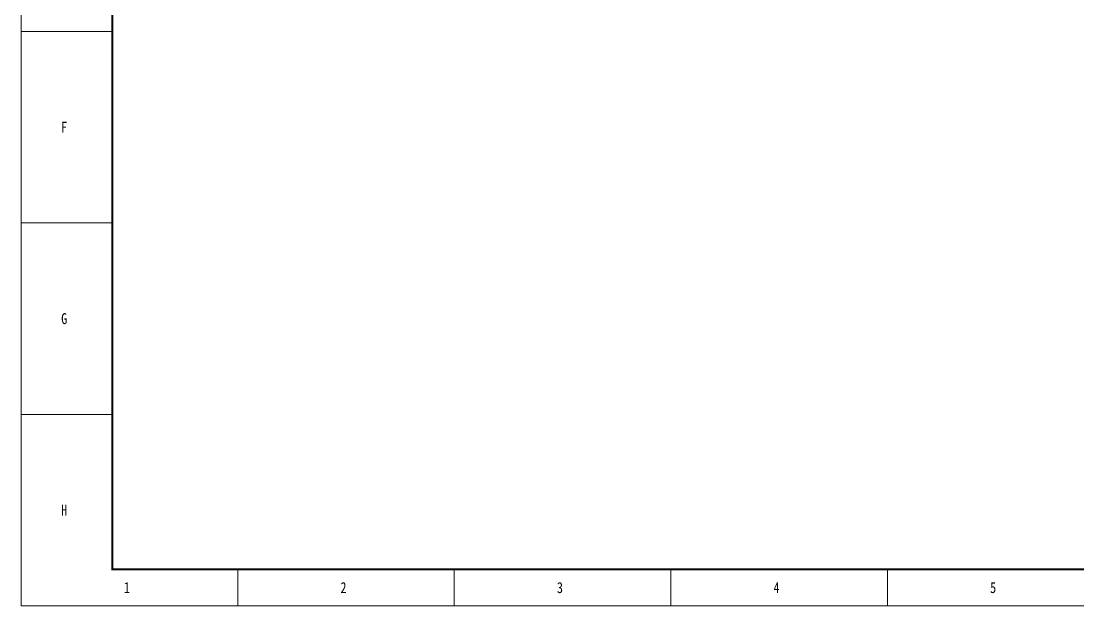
# Model space of a CAD drawing. Header units: millimetres. Extents: x 33157 to 59611, y -29750 to 1750.
# Drawn here: x 56655 to 58097, y -341 to 457 of the extents above; entities that cross this region are included whole.
import ezdxf

# ---------------------------------------------------------------- set-up
doc = ezdxf.new("R2010")
doc.units = ezdxf.units.MM
doc.layers.get('0').update_dxf_attribs({"lineweight": 18})
doc.layers.add('细实线', color=7, linetype='Continuous', lineweight=20)
doc.styles.add('HZ', font='arial.ttf')
doc.styles.get("Standard").update_dxf_attribs({"font": ''})
doc.styles.get('Standard').set_extended_font_data('宋体')

# ---------------------------------------------------------------- blocks, each defined once
blk = doc.blocks.new('和利时横图框')
for p, q in [((50221.3, 1052.7), (50096.9, 1052.7)), ((50221.3, 791.6), (50096.9, 791.6)), ((50221.3, 530.5), (50096.9, 530.5)), ((50392.4, 269.3), (50392.4, 319.1)), ((50687.8, 269.3), (50687.8, 319.1)), ((50983.3, 269.3), (50983.3, 319.1)), ((51278.8, 269.3), (51278.8, 319.1))]:
    blk.add_line(p, q)
blk.add_lwpolyline([(50096.9, 269.3), (53051.6, 269.3), (53051.6, 2358.5), (50096.9, 2358.5)], close=True)
blk.add_lwpolyline([(50221.3, 319.1, 2.49, 2.49, 0), (53001.8, 319.1, 2.49, 2.49, 0), (53001.8, 2308.7, 2.49, 2.49, 0), (50221.3, 2308.7, 2.49, 2.49, 0)], format="xyseb", close=True)
at = {"width": 0.8}
for s, p in [('F', (50151.6, 914.7)), ('G', (50151.6, 653.6)), ('H', (50151.6, 392.4)), ('1', (50237.2, 286.7)), ('2', (50532.7, 286.7)), ('3', (50828.1, 286.7)), ('4', (51123.6, 286.7)), ('5', (51419.1, 286.7))]:
    blk.add_text(s, height=14.9, dxfattribs=at).set_placement(p)
at = {"style": 'HZ'}
for tag, p, height in [('北京和利时自动化驱动技术有限公司', (51649.9, 520.7), 24.8), ('图纸阶段', (52857.2, 518.9), 24.8), ('图纸名称', (52301.1, 424.7), 42.5), ('会签人', (51825.9, 376.9), 24)]:
    blk.add_attdef(tag, p, '', height=height, dxfattribs=at)
at = {"color": 3, "style": 'HZ'}
for tag, p, height in [('工程名称', (52245, 517.7), 28.3), ('设计人', (51828.2, 464.1), 24), ('设计时间', (52033.3, 464.5), 24), ('审核人', (51826.8, 419.7), 24), ('设计时间', (52033.3, 421.2), 24), ('图纸编号', (52420.8, 373.7), 24.8), ('批准人', (51828.3, 330.5), 24), ('设计时间', (52033.3, 331.5), 24)]:
    blk.add_attdef(tag, p, '', height=height, dxfattribs=at)
at = {"color": 0, "style": 'HZ'}
blk.add_attdef('页码', (52501.6, 331.9), '', height=20, dxfattribs=at)

msp = doc.modelspace()

# ---------------------------------------------------------------- block references
at = {"layer": '细实线'}
msp.add_blockref('和利时横图框', (6558.4, -609.8), dxfattribs=at)

doc.saveas('drawing.dxf')
